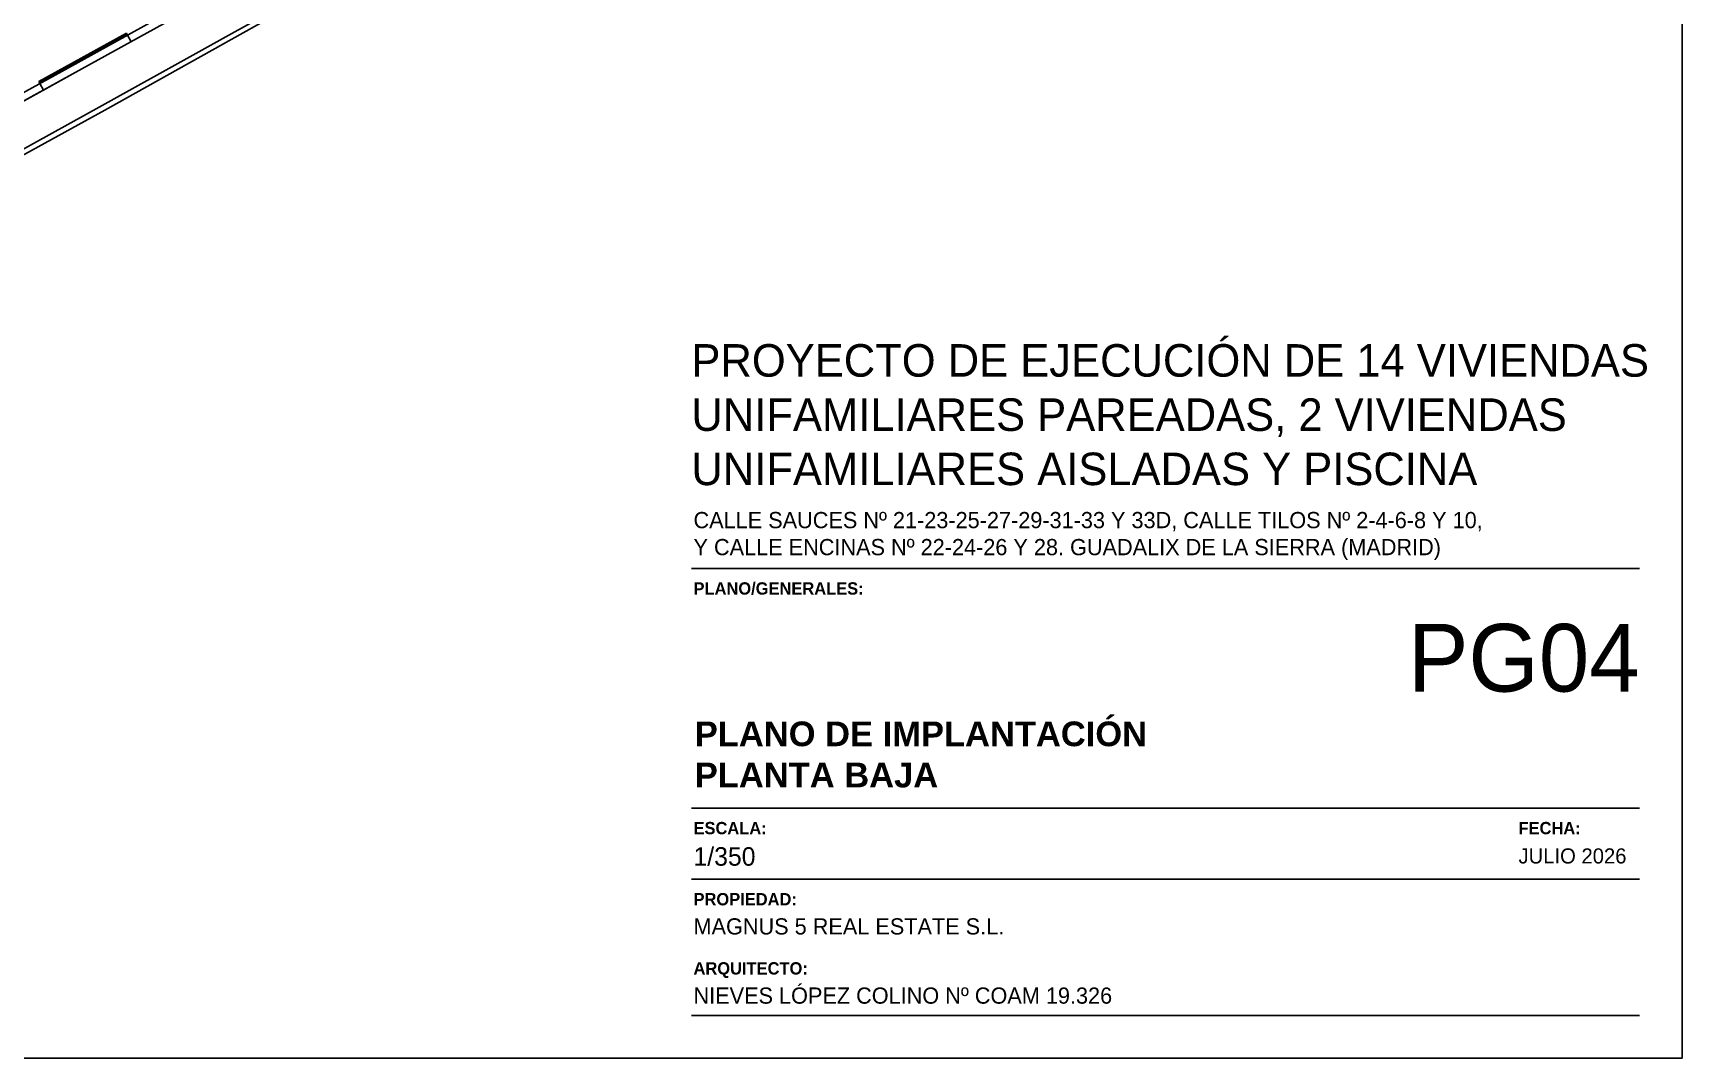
# Model space of a CAD drawing. Header units: millimetres. Extents: x 441061 to 442903, y 4515148 to 4515613.
# Drawn here: x 441673 to 441727.4, y 4515512.4 to 4515546.3 of the extents above; entities that cross this region are included whole.
import ezdxf

# ---------------------------------------------------------------- set-up
doc = ezdxf.new("R2010")
doc.units = ezdxf.units.MM
doc.layers.add('01_cartela', color=6, linetype='Continuous', plot=False)
doc.layers.add('01_piscinas', color=254, linetype='Continuous')
doc.layers.add('01_texto cartela', color=5, linetype='Continuous')
doc.styles.add('Century Gothic', font='', dxfattribs={"height": 2})
doc.styles.add('Century Gothic_3', font='', dxfattribs={"height": 4.5})
doc.styles.add('Century Gothic_6', font='', dxfattribs={"height": 11})
doc.styles.add('NIEVES3', font='swisseb.ttf')
doc.styles.get('Century Gothic').set_extended_font_data('Century Gothic')
doc.styles.get('Century Gothic_3').set_extended_font_data('Century Gothic')
doc.styles.get('Century Gothic_6').set_extended_font_data('Century Gothic')

msp = doc.modelspace()

# ---------------------------------------------------------------- linework, layer by layer
at = {"layer": '01_cartela', "color": 3, "elevation": 0}
msp.add_lwpolyline([(441584.393, 4515612.944), (441584.393, 4515512.447), (441727.37, 4515512.447), (441727.37, 4515612.944)], close=True, dxfattribs=at)
at = {"layer": '01_piscinas'}
for p, q in [((441681.469, 4515549.172), (441674.471, 4515545.299)), ((441681.591, 4515548.954), (441674.592, 4515545.081)), ((441673.174, 4515544.669), (441676.061, 4515546.267)), ((441673.198, 4515544.625), (441676.085, 4515546.223)), ((441676.061, 4515546.267), (441676.085, 4515546.223)), ((441676.098, 4515546.2), (441676.219, 4515545.981)), ((441674.471, 4515545.299), (441671.976, 4515543.922)), ((441674.592, 4515545.081), (441671.999, 4515543.65)), ((441673.174, 4515544.669), (441673.198, 4515544.625)), ((441673.21, 4515544.603), (441673.331, 4515544.384))]:
    msp.add_line(p, q, dxfattribs=at)
for points in [[(441664.069, 4515539.274), (441674.592, 4515545.081), (441681.591, 4515548.954, -0.013397), (441690.959, 4515553.929, -0.04126), (441704.793, 4515559.301, -0.013987), (441716.066, 4515562.042, -0.013983), (441721.941, 4515562.907, -0.020078), (441724.945, 4515563.142), (441725.041, 4515563.16), (441724.256, 4515566.003), (441723.634, 4515570.037), (441723.051, 4515574.932), (441723.377, 4515587.287), (441723.578, 4515601.364), (441723.705, 4515607.428), (441723.579, 4515607.443), (441712.641, 4515608.049), (441703.806, 4515608.587, 0.022373), (441693.831, 4515608.929, 0.031319), (441683.003, 4515608.135, 0.030707), (441672.534, 4515606.098, -0.006248)], [(441664.442, 4515537.896), (441675.26, 4515543.88), (441681.238, 4515547.193, -0.008549), (441685.864, 4515549.77, -0.009625), (441690.125, 4515551.992, -0.031041), (441698.999, 4515555.868, -0.039306), (441707.566, 4515558.616, -0.015472), (441716.436, 4515560.692, -0.011587), (441722.083, 4515561.54, -0.021604), (441726.029, 4515561.867)], [(441726.093, 4515561.704, 0.016078), (441722.098, 4515561.353, 0.014889), (441715.422, 4515560.347, 0.015308), (441706.635, 4515558.211, 0.035254), (441699.062, 4515555.712, 0.03043), (441690.204, 4515551.825, 0.013419), (441681.312, 4515547.051), (441675.346, 4515543.723), (441663.565, 4515537.246)]]:
    msp.add_lwpolyline(points, format="xyb", dxfattribs=at)
at = {"layer": '01_texto cartela'}
for p, q in [((441694.697, 4515528.598, 0), (441725.97, 4515528.598, 0)), ((441694.697, 4515520.691, 0), (441725.97, 4515520.691, 0)), ((441694.697, 4515518.347, 0), (441725.97, 4515518.347, 0)), ((441694.697, 4515513.847, 0), (441725.97, 4515513.847, 0))]:
    msp.add_line(p, q, dxfattribs=at)

# ---------------------------------------------------------------- texts
for s, insert, char_height, width, attachment_point, style in [('\\PPROYECTO DE EJECUCIÓN DE 14 VIVIENDAS UNIFAMILIARES PAREADAS, 2 VIVIENDAS UNIFAMILIARES AISLADAS Y PISCINA', (441694.697, 4515537.791, 0), 1.073333, 31.83679, 1, 'Century Gothic_3'), ('CALLE SAUCES Nº 21-23-25-27-29-31-33 Y 33D, CALLE TILOS Nº 2-4-6-8 Y 10, \\PY CALLE ENCINAS Nº 22-24-26 Y 28. GUADALIX DE LA SIERRA (MADRID)', (441694.766, 4515530.464, 0), 0.53457, 43.15178, 1, 'Century Gothic'), ('{\\fCentury Gothic|b1|i0|c0|p34;PLANO/GENERALES: }', (441694.766, 4515528.144, 0), 0.40606, 9.88002, 1, 'Century Gothic'), ('\\pt10.861;PLANO DE IMPLANTACIÓN\\PPLANTA BAJA', (441694.808, 4515521.367, 0), 0.81458, 32.70904, 7, 'NIEVES3'), ('{\\fCentury Gothic|b1|i0|c0|p34;ESCALA: }', (441694.766, 4515520.237, 0), 0.40606, 9.88002, 1, 'Century Gothic'), ('{\\fCentury Gothic|b1|i0|c0|p34;FECHA: }', (441721.977, 4515520.237, 0), 0.40606, 9.88002, 1, 'Century Gothic'), ('1/350', (441694.766, 4515519.404, 0), 0.6109, 9.88002, 1, 'Century Gothic'), ('JULIO 2026', (441721.977, 4515519.365, 0), 0.4989, 16.35376, 1, 'Century Gothic'), ('{\\fCentury Gothic|b1|i0|c0|p34;PROPIEDAD:}', (441694.766, 4515517.891, 0), 0.40606, 3.90643, 1, 'Century Gothic'), ('MAGNUS 5 REAL ESTATE S.L.', (441694.766, 4515517.058, 0), 0.53457, 22.7841, 1, 'Century Gothic'), ('{\\fCentury Gothic|b1|i0|c0|p34;ARQUITECTO:}', (441694.766, 4515515.609, 0), 0.40606, 3.90643, 1, 'Century Gothic'), ('NIEVES LÓPEZ COLINO Nº COAM 19.326', (441694.766, 4515514.775, 0), 0.53457, 17.04048, 1, 'Century Gothic')]:
    msp.add_mtext(s, dxfattribs=dict(at, insert=insert, char_height=char_height, width=width, attachment_point=attachment_point, style=style))
at = {"layer": '01_texto cartela', "color": 1, "insert": (441725.97, 4515526.771, 0), "char_height": 2.2333, "width": 4.89932, "attachment_point": 3, "style": 'Century Gothic_6'}
msp.add_mtext('PG04', dxfattribs=at)

doc.saveas('drawing.dxf')
